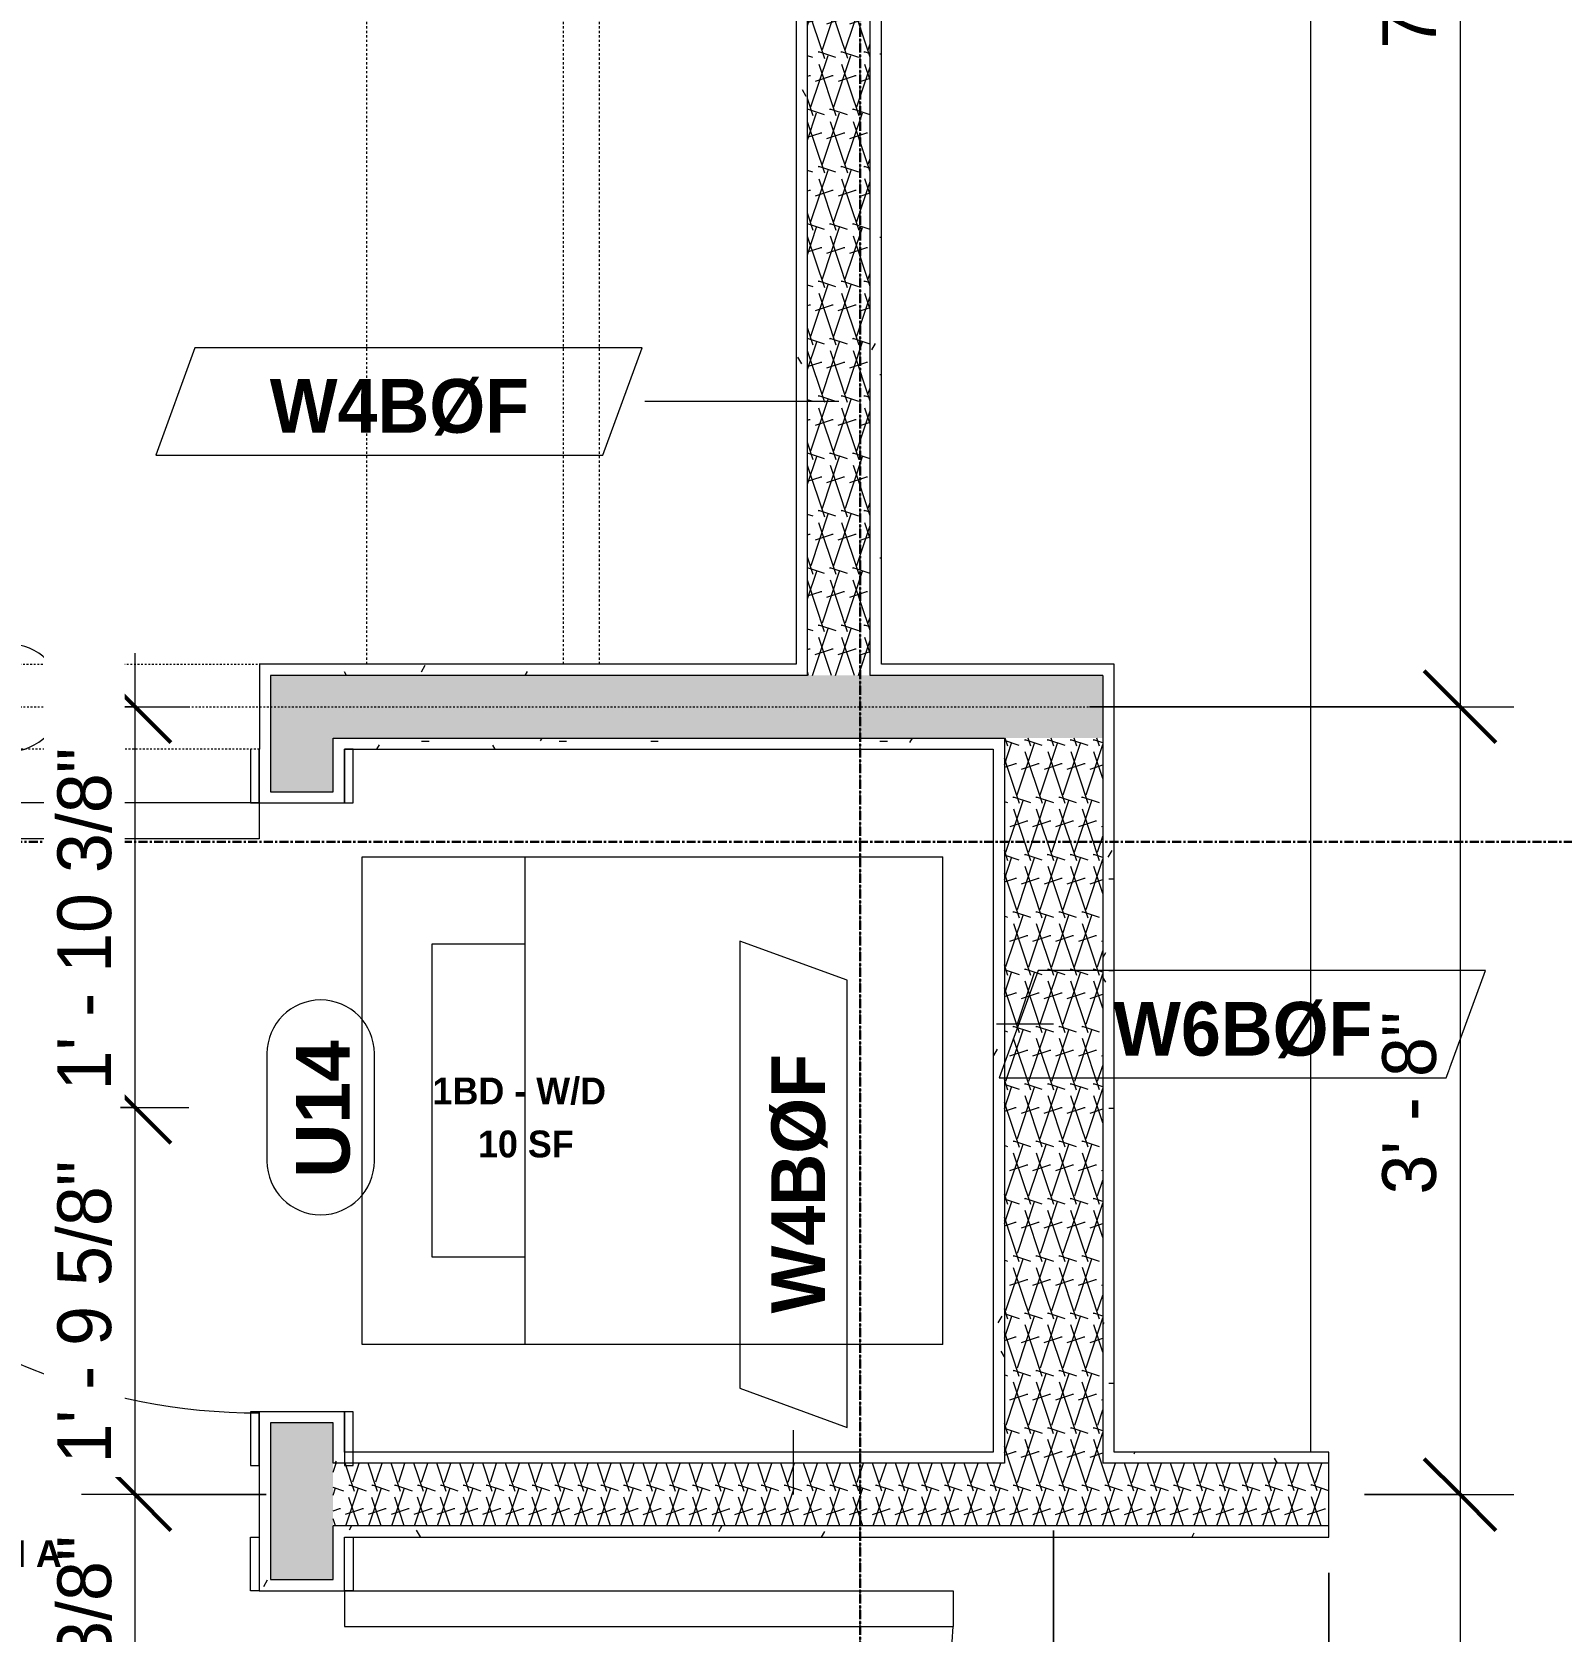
# Model space of a CAD drawing. Header units: inches. Extents: x -4058 to -1781, y 9814 to 12289.
# Drawn here: x -2873.6 to -2788.2, y 11803.1 to 11892.4 of the extents above; entities that cross this region are included whole.
import ezdxf

# ---------------------------------------------------------------- set-up
doc = ezdxf.new("R2010")
doc.units = ezdxf.units.IN
doc.header["$MEASUREMENT"] = 0
for name, pattern in [('Dash', [0.25, 0.125, -0.125]), ('Dash 3_32_', [0.1875, 0.09375, -0.09375]), ('Grid Line 1_2_', [0.875, 0.5, -0.125, 0.125, -0.125]), ('Grid Line 1_2__2_', [0.875, 0.5, -0.125, 0.125, -0.125]), ('Overhead', [0.15625, 0.09375, -0.0625])]:
    doc.linetypes.add(name, pattern=pattern)
for name, color, linetype, lineweight in [('0-1', 7, 'Continuous', 5), ('A-ANNO-DIMS', 211, 'Continuous', 9), ('A-ANNO-DIMS-32', 211, 'Continuous', 9), ('A-AREA-IDEN', 2, 'Continuous', 9), ('A-DETL-1', 90, 'Dash 3_32_', 9), ('A-DETL-GENF-3', 92, 'Overhead', 9), ('A-DETL-MEDM-1', 33, 'Continuous', 9), ('A-DOOR-2', 31, 'Continuous', 9), ('A-DOOR-FRAM', 31, 'Continuous', 9), ('A-DOOR-IDEN', 31, 'Continuous', 9), ('A-WALL-2', 113, 'Continuous', 9), ('A-WALL-IDEN', 211, 'Continuous', 9), ('A-WALL-PATT-1', 9, 'Continuous', 9), ('P-SANR-FIXT', 6, 'Continuous', 9), ('Q-CASE', 31, 'Continuous', 9), ('Q-CASE-HDLN', 31, 'Dash', 9), ('S-GRID-1', 1, 'Grid Line 1_2_', 9), ('S-GRID-2', 1, 'Grid Line 1_2__2_', 30)]:
    doc.layers.add(name, color=color, linetype=linetype, lineweight=lineweight)
doc.styles.add('Arial_B', font='arialbd.ttf', dxfattribs={"height": 3})
doc.styles.add('Century Gothic', font='ufonts.com_century-gothic.ttf', dxfattribs={"height": 3})
doc.styles.add('Century Gothic_B', font='GOTHICB.TTF', dxfattribs={"height": 3})
doc.styles.add('Century Gothic_B_1', font='GOTHICB.TTF', dxfattribs={"height": 1.5})
doc.dimstyles.new('THE_DIMENSION_STRING_6', dxfattribs={"dimscale": 12, "dimtxt": 3.132505, "dimasz": 0.333333, "dimexe": 0.25, "dimexo": 0.166667, "dimgap": 0.041667, "dimtad": 1, "dimdec": 4, "dimrnd": 0.0625, "dimzin": 3, "dimdsep": 46, "dimlunit": 4, "dimtxsty": 'Century Gothic', "dimblk1": 'OBLIQUE', "dimblk2": 'OBLIQUE', "dimsah": 1, "dimcen": 0.09, "dimdle": 0.25, "dimazin": 0, "dimtfac": 1, "dimtdec": 4, "dimtix": 1, "dimtmove": 0, "dimatfit": 3, "dimfxl": 1, "dimtvp": 1, "dimtfill": 1, "dimfrac": 2, "dimtolj": 1, "dimtzin": 0, "dimarcsym": 2})
pattern_1 = [(0, (0, 0), (10.24, 2.56), [0.422, -7.258, 0.422, -7.258, -40.96]), (0, (0, 0), (10.24, 2.56), [-15.36, 0.422, -14.938, 0.422, -7.258, -17.92]), (0, (0, 0), (10.24, 2.56), [-38.4, 0.422, -4.698, 0.422, -12.378]), (120, (3.84, 1.28), (-7.33702503, 7.58810013), [0.422, -7.258, 0.422, -7.258, -40.96]), (120, (3.84, 1.28), (-7.33702503, 7.58810013), [-15.36, 0.422, -14.938, 0.422, -7.258, -17.92]), (120, (3.84, 1.28), (-7.33702503, 7.58810013), [-38.4, 0.422, -4.698, 0.422, -12.378]), (240, (5.12, 6.4), (-2.90297497, -10.14810013), [0.422, -7.258, 0.422, -7.258, -40.96]), (240, (5.12, 6.4), (-2.90297497, -10.14810013), [-15.36, 0.422, -14.938, 0.422, -7.258, -17.92]), (240, (5.12, 6.4), (-2.90297497, -10.14810013), [-38.4, 0.422, -4.698, 0.422, -12.378])]
pattern_2 = [(161.57, (0.16, 0.16), (-1.279773737, -0.000426766), [0, -9.107, 1.011, 0]), (18.43, (-0.16, 0.16), (-1.279773737, 0.000426766), [0, -9.107, 1.011, 0]), (108.43, (0.16, 0.16), (0.639452382, -3.199964008), [3.035, -7.083]), (71.57, (-0.16, 0.16), (0.639452382, 3.199964008), [3.035, -7.083])]

# ---------------------------------------------------------------- blocks, each defined once
blk = doc.blocks.new('CTR - 1st Phase - Shell_rvt-1-UNITS PLANS - 3RD FLOOR')
at = {"layer": 'S-GRID-1'}
for p, q in [((-2827.324, 9836.18), (-2827.324, 12272.999)), ((-1781.273, 11847.189), (-4041.78, 11847.189))]:
    blk.add_line(p, q, dxfattribs=at)
blk = doc.blocks.new('CTR - 1st Phase - Structure_rvt-1-UNITS PLANS - 3RD FLOOR')
at = {"layer": 'S-GRID-2'}
for p, q in [((-2827.324, 9814.027), (-2827.324, 12247.501)), ((-1781.273, 11847.189), (-4041.78, 11847.189))]:
    blk.add_line(p, q, dxfattribs=at)
blk = doc.blocks.new('SWING - SINGLE - FLUSH - SWING - FLUSH - 2-10 x 6-8 - PRIVACY-3983846-UNITS PLANS - 3RD FLOOR')
at = {"layer": 'A-DOOR-2'}
for p, q in [((15, -2.375), (15, -36.383)), ((17, -2.375), (15, -2.375)), ((17, -2.375), (17, -36.383)), ((17, -36.383), (15, -36.383))]:
    blk.add_line(p, q, dxfattribs=at)
blk.add_arc((17, -2.375), 34.067, 180, 266.63431, dxfattribs=at)
at = {"layer": 'A-DOOR-FRAM'}
for p, q in [((-20, 2.375), (-20, 2.875)), ((-20, 2.875), (-17, 2.875)), ((-17, 2.875), (-17, 2.375)), ((17, 2.375), (17, 2.875)), ((17, 2.875), (20, 2.875)), ((20, 2.875), (20, 2.375)), ((-17, 2.375), (-20, 2.375)), ((20, 2.375), (17, 2.375)), ((-20, -2.375), (-17, -2.375)), ((-20, -2.875), (-20, -2.375)), ((-17, -2.375), (-17, -2.875)), ((17, -2.375), (20, -2.375)), ((17, -2.875), (17, -2.375)), ((20, -2.375), (20, -2.875)), ((-17, -2.875), (-20, -2.875)), ((20, -2.875), (17, -2.875))]:
    blk.add_line(p, q, dxfattribs=at)
blk = doc.blocks.new('Stacked Washer and Dryer - 26_x25_ - Private-1352637-UNITS PLANS - 3RD FLOOR')
at = {"layer": 'P-SANR-FIXT'}
for p, q in [((0, 13.625), (32.4375, 13.625)), ((0, 13.625), (0, -13.625)), ((23.34375, 13.625), (23.34375, -13.625)), ((32.4375, 13.625), (32.4375, -13.625)), ((23.34375, 8.75), (28.53125, 8.75)), ((28.53125, 8.75), (28.53125, -8.75)), ((28.53125, -8.75), (23.34375, -8.75)), ((32.4375, -13.625), (0, -13.625))]:
    blk.add_line(p, q, dxfattribs=at)
blk = doc.blocks.new('Door-Opening - CLEAR OPENING - 34_ x 80_-3928451-UNITS PLANS - 3RD FLOOR')
at = {"layer": 'A-DETL-GENF-3'}
for p, q in [((-17.322, 2.375), (16.678, 2.375)), ((16.678, -2.375), (-17.322, -2.375))]:
    blk.add_line(p, q, dxfattribs=at)
at = {"layer": 'A-DETL-MEDM-1'}
for p, q in [((-17.322, -2.375), (-17.322, 2.375)), ((16.678, 2.375), (16.678, -2.375))]:
    blk.add_line(p, q, dxfattribs=at)
blk = doc.blocks.new('SWING - SINGLE - FLUSH - SWING - FLUSH - 2-10 x 6-8 - PASSAGE-3983858-UNITS PLANS - 3RD FLOOR')
at = {"layer": 'A-DOOR-2'}
for p, q in [((15, 2.375), (15, 36.383)), ((17, 36.383), (15, 36.383)), ((17, 2.375), (17, 36.383)), ((17, 2.375), (15, 2.375))]:
    blk.add_line(p, q, dxfattribs=at)
blk.add_arc((17, 2.375), 34.067, 93.36569, 180, dxfattribs=at)
at = {"layer": 'A-DOOR-FRAM'}
for p, q in [((-17, 2.875), (-20, 2.875)), ((-20, 2.875), (-20, 2.375)), ((-17, 2.375), (-17, 2.875)), ((20, 2.875), (17, 2.875)), ((17, 2.875), (17, 2.375)), ((-20, 2.375), (-17, 2.375)), ((17, 2.375), (20, 2.375)), ((-17, -2.375), (-20, -2.375)), ((-20, -2.375), (-20, -2.875)), ((-17, -2.875), (-17, -2.375)), ((20, -2.375), (17, -2.375)), ((17, -2.375), (17, -2.875)), ((20, -2.875), (20, -2.375)), ((-20, -2.875), (-17, -2.875)), ((17, -2.875), (20, -2.875))]:
    blk.add_line(p, q, dxfattribs=at)
blk = doc.blocks.new('OD_CW_Closet - OD_CW_Closet-3890322-UNITS PLANS - 3RD FLOOR')
at = {"layer": 'Q-CASE-HDLN'}
for p, q in [((0.738, -24), (0.738, 0)), ((0.738, 0), (79.988, 0)), ((79.988, 0), (79.988, -24)), ((0.738, -11), (79.988, -11)), ((0.738, -13), (79.988, -13)), ((79.988, -24), (0.738, -24))]:
    blk.add_line(p, q, dxfattribs=at)
blk = doc.blocks.new('Casework 5 - Casework 1-4169840-UNITS PLANS - 3RD FLOOR')
at = {"layer": 'Q-CASE'}
blk.add_line((-2802.149, 11813.114), (-2802.149, 11936.364), dxfattribs=at)
blk = doc.blocks.new('DIMBLOCK1406-UNITS PLANS - 3RD FLOOR')
at = {"layer": 'A-ANNO-DIMS-32', "lineweight": 50}
for p, q in [((-2793.82, 11938.739), (-2795.82, 11940.739)), ((-2793.82, 11938.739), (-2791.82, 11936.739)), ((-2793.82, 11854.739), (-2795.82, 11856.739)), ((-2793.82, 11854.739), (-2791.82, 11852.739))]:
    blk.add_line(p, q, dxfattribs=at)
at = {"layer": 'A-ANNO-DIMS-32'}
for p, q in [((-2801.524, 11938.739), (-2790.82, 11938.739)), ((-2793.82, 11938.739), (-2801.524, 11938.739)), ((-2793.82, 11938.739), (-2793.82, 11851.739)), ((-2812.399, 11854.739), (-2790.82, 11854.739)), ((-2793.82, 11854.739), (-2812.399, 11854.739))]:
    blk.add_line(p, q, dxfattribs=at)
at = {"layer": 'A-ANNO-DIMS-32', "color": 0, "insert": (-2798.165, 11891.494), "char_height": 3, "width": 12.58969, "attachment_point": 1, "rotation": 90, "line_spacing_factor": 0.984502, "style": 'Century Gothic', "bg_fill": 3, "box_fill_scale": 1.25, "bg_fill_color": 256, "bg_fill_true_color": 13158600, "bg_fill_transparency": 0}
blk.add_mtext('7\' - 0"', dxfattribs=at)
blk = doc.blocks.new('_Oblique')
at = {"color": 0, "linetype": 'ByBlock', "lineweight": -2}
blk.add_line((-0.5, -0.5), (0.5, 0.5), dxfattribs=at)
blk = doc.blocks.new('DIMBLOCK1409-UNITS PLANS - 3RD FLOOR')
at = {"layer": 'A-ANNO-DIMS-32'}
for p, q in [((-2793.82, 11857.739), (-2793.82, 11810.739)), ((-2814.524, 11854.739), (-2790.82, 11854.739)), ((-2793.82, 11854.739), (-2814.524, 11854.739)), ((-2799.149, 11810.739), (-2790.82, 11810.739)), ((-2793.82, 11810.739), (-2799.149, 11810.739))]:
    blk.add_line(p, q, dxfattribs=at)
at = {"layer": 'A-ANNO-DIMS-32', "lineweight": 50}
for p, q in [((-2793.82, 11854.739), (-2795.82, 11856.739)), ((-2793.82, 11854.739), (-2791.82, 11852.739)), ((-2793.82, 11810.739), (-2795.82, 11812.739)), ((-2793.82, 11810.739), (-2791.82, 11808.739))]:
    blk.add_line(p, q, dxfattribs=at)
at = {"layer": 'A-ANNO-DIMS-32', "color": 0, "insert": (-2798.165, 11827.494), "char_height": 3, "width": 12.58969, "attachment_point": 1, "rotation": 90, "line_spacing_factor": 0.984502, "style": 'Century Gothic', "bg_fill": 3, "box_fill_scale": 1.25, "bg_fill_color": 256, "bg_fill_true_color": 13158600, "bg_fill_transparency": 0}
blk.add_mtext('3\' - 8"', dxfattribs=at)
blk = doc.blocks.new('DIMBLOCK1410-UNITS PLANS - 3RD FLOOR')
at = {"layer": 'A-ANNO-DIMS-32', "lineweight": 50}
for p, q in [((-2793.82, 11810.739), (-2795.82, 11812.739)), ((-2793.82, 11810.739), (-2791.82, 11808.739)), ((-2793.82, 11757.739), (-2795.82, 11759.739)), ((-2793.82, 11757.739), (-2791.82, 11755.739))]:
    blk.add_line(p, q, dxfattribs=at)
at = {"layer": 'A-ANNO-DIMS-32'}
for p, q in [((-2799.149, 11810.739), (-2790.82, 11810.739)), ((-2793.82, 11810.739), (-2799.149, 11810.739)), ((-2793.82, 11810.739), (-2793.82, 11757.739)), ((-2810.024, 11757.739), (-2790.82, 11757.739)), ((-2793.82, 11757.739), (-2810.024, 11757.739))]:
    blk.add_line(p, q, dxfattribs=at)
at = {"layer": 'A-ANNO-DIMS-32', "color": 0, "insert": (-2798.165, 11778.994), "char_height": 3, "width": 12.58969, "attachment_point": 1, "rotation": 90, "line_spacing_factor": 0.984502, "style": 'Century Gothic', "bg_fill": 3, "box_fill_scale": 1.25, "bg_fill_color": 256, "bg_fill_true_color": 13158600, "bg_fill_transparency": 0}
blk.add_mtext('4\' - 5"', dxfattribs=at)
blk = doc.blocks.new('DIMBLOCK1412-UNITS PLANS - 3RD FLOOR')
at = {"layer": 'A-ANNO-DIMS-32'}
for p, q in [((-2816.524, 11808.739), (-2816.524, 11794.164)), ((-2816.524, 11797.164), (-2816.524, 11808.739)), ((-2858.524, 11797.992), (-2858.524, 11794.164)), ((-2858.524, 11797.164), (-2858.524, 11797.992)), ((-2861.524, 11797.164), (-2816.524, 11797.164))]:
    blk.add_line(p, q, dxfattribs=at)
at = {"layer": 'A-ANNO-DIMS-32', "lineweight": 50}
for p, q in [((-2858.524, 11797.164), (-2856.524, 11799.164)), ((-2816.524, 11797.164), (-2814.524, 11799.164)), ((-2858.524, 11797.164), (-2860.524, 11795.164)), ((-2816.524, 11797.164), (-2818.524, 11795.164))]:
    blk.add_line(p, q, dxfattribs=at)
at = {"layer": 'A-ANNO-DIMS-32', "color": 0, "insert": (-2842.769, 11801.509), "char_height": 3, "width": 12.58969, "attachment_point": 1, "line_spacing_factor": 0.984502, "style": 'Century Gothic', "bg_fill": 3, "box_fill_scale": 1.25, "bg_fill_color": 256, "bg_fill_true_color": 13158600, "bg_fill_transparency": 0}
blk.add_mtext('3\' - 6"', dxfattribs=at)
blk = doc.blocks.new('DIMBLOCK1413-UNITS PLANS - 3RD FLOOR')
at = {"layer": 'A-ANNO-DIMS-32'}
for p, q in [((-2816.524, 11808.739), (-2816.524, 11794.164)), ((-2816.524, 11797.164), (-2816.524, 11808.739)), ((-2801.149, 11806.364), (-2801.149, 11794.164)), ((-2801.149, 11797.164), (-2801.149, 11806.364)), ((-2816.524, 11797.164), (-2798.149, 11797.164))]:
    blk.add_line(p, q, dxfattribs=at)
at = {"layer": 'A-ANNO-DIMS-32', "lineweight": 50}
for p, q in [((-2816.524, 11797.164), (-2814.524, 11799.164)), ((-2801.149, 11797.164), (-2799.149, 11799.164)), ((-2816.524, 11797.164), (-2818.524, 11795.164)), ((-2801.149, 11797.164), (-2803.149, 11795.164))]:
    blk.add_line(p, q, dxfattribs=at)
at = {"layer": 'A-ANNO-DIMS-32', "color": 0, "insert": (-2817.911, 11801.509), "char_height": 3, "width": 21.77837, "attachment_point": 1, "line_spacing_factor": 0.984502, "style": 'Century Gothic', "bg_fill": 3, "box_fill_scale": 1.25, "bg_fill_color": 256, "bg_fill_true_color": 13158600, "bg_fill_transparency": 0}
blk.add_mtext('1\' - 3 3/8"', dxfattribs=at)
blk = doc.blocks.new('Wall Tag - Arch Wall-3956453-UNITS PLANS - 3RD FLOOR')
at = {"layer": 'A-WALL-IDEN'}
for p, q in [((-0.3561, 0.0937), (-0.4244, -0.0937)), ((0.4244, 0.0937), (-0.3561, 0.0937)), ((0.3561, -0.0937), (0.4244, 0.0937)), ((-0.4244, -0.0937), (0.3561, -0.0937))]:
    blk.add_line(p, q, dxfattribs=at)
blk = doc.blocks.new('Door Tag - Type Mark-2601225-UNITS PLANS - 3RD FLOOR')
at = {"layer": 'A-DOOR-IDEN'}
for p, q in [((0.09375, 0.09375), (-0.09375, 0.09375)), ((-0.09375, -0.09375), (0.09375, -0.09375))]:
    blk.add_line(p, q, dxfattribs=at)
for centre, start, end in [((-0.09375, 0), 90, 270), ((0.09375, 0), 270, 90)]:
    blk.add_arc(centre, 0.09375, start, end, dxfattribs=at)
blk = doc.blocks.new('DIMBLOCK1422-UNITS PLANS - 3RD FLOOR')
at = {"layer": 'A-ANNO-DIMS-32', "lineweight": 50}
for p, q in [((-2867.834, 11810.739), (-2869.834, 11812.739)), ((-2867.834, 11810.739), (-2865.834, 11808.739)), ((-2867.834, 11788.364), (-2869.834, 11790.364)), ((-2867.834, 11788.364), (-2865.834, 11786.364))]:
    blk.add_line(p, q, dxfattribs=at)
at = {"layer": 'A-ANNO-DIMS-32'}
for p, q in [((-2860.524, 11810.739), (-2870.834, 11810.739)), ((-2867.834, 11788.364), (-2867.834, 11810.739)), ((-2867.834, 11810.739), (-2860.524, 11810.739)), ((-2863.399, 11788.364), (-2870.834, 11788.364)), ((-2867.834, 11788.364), (-2863.399, 11788.364))]:
    blk.add_line(p, q, dxfattribs=at)
at = {"layer": 'A-ANNO-DIMS-32', "color": 0, "insert": (-2872.179, 11789.309), "char_height": 3, "width": 24.5827, "attachment_point": 1, "rotation": 90, "line_spacing_factor": 0.984502, "style": 'Century Gothic', "bg_fill": 3, "box_fill_scale": 1.25, "bg_fill_color": 256, "bg_fill_true_color": 13158600, "bg_fill_transparency": 0}
blk.add_mtext('1\' - 10 3/8"', dxfattribs=at)
blk = doc.blocks.new('DIMBLOCK1423-UNITS PLANS - 3RD FLOOR')
at = {"layer": 'A-ANNO-DIMS-32', "lineweight": 50}
for p, q in [((-2867.834, 11832.364), (-2869.834, 11834.364)), ((-2867.834, 11832.364), (-2865.834, 11830.364)), ((-2867.834, 11810.739), (-2869.834, 11812.739)), ((-2867.834, 11810.739), (-2865.834, 11808.739))]:
    blk.add_line(p, q, dxfattribs=at)
at = {"layer": 'A-ANNO-DIMS-32'}
for p, q in [((-2868.662, 11832.364), (-2864.834, 11832.364)), ((-2867.834, 11832.364), (-2868.662, 11832.364)), ((-2867.834, 11810.739), (-2867.834, 11832.364)), ((-2860.524, 11810.739), (-2870.834, 11810.739)), ((-2867.834, 11810.739), (-2860.524, 11810.739))]:
    blk.add_line(p, q, dxfattribs=at)
at = {"layer": 'A-ANNO-DIMS-32', "color": 0, "insert": (-2872.179, 11812.478), "char_height": 3, "width": 21.77837, "attachment_point": 1, "rotation": 90, "line_spacing_factor": 0.984502, "style": 'Century Gothic', "bg_fill": 3, "box_fill_scale": 1.25, "bg_fill_color": 256, "bg_fill_true_color": 13158600, "bg_fill_transparency": 0}
blk.add_mtext('1\' - 9 5/8"', dxfattribs=at)
blk = doc.blocks.new('DIMBLOCK1424-UNITS PLANS - 3RD FLOOR')
at = {"layer": 'A-ANNO-DIMS-32'}
for p, q in [((-2867.834, 11832.364), (-2867.834, 11857.739)), ((-2868.662, 11854.739), (-2864.834, 11854.739)), ((-2867.834, 11854.739), (-2868.662, 11854.739)), ((-2868.662, 11832.364), (-2864.834, 11832.364)), ((-2867.834, 11832.364), (-2868.662, 11832.364))]:
    blk.add_line(p, q, dxfattribs=at)
at = {"layer": 'A-ANNO-DIMS-32', "lineweight": 50}
for p, q in [((-2867.834, 11854.739), (-2869.834, 11856.739)), ((-2867.834, 11854.739), (-2865.834, 11852.739)), ((-2867.834, 11832.364), (-2869.834, 11834.364)), ((-2867.834, 11832.364), (-2865.834, 11830.364))]:
    blk.add_line(p, q, dxfattribs=at)
at = {"layer": 'A-ANNO-DIMS-32', "color": 0, "insert": (-2872.179, 11833.309), "char_height": 3, "width": 24.5827, "attachment_point": 1, "rotation": 90, "line_spacing_factor": 0.984502, "style": 'Century Gothic', "bg_fill": 3, "box_fill_scale": 1.25, "bg_fill_color": 256, "bg_fill_true_color": 13158600, "bg_fill_transparency": 0}
blk.add_mtext('1\' - 10 3/8"', dxfattribs=at)

msp = doc.modelspace()

# ---------------------------------------------------------------- hatches: boundary and pattern name
at = {"layer": 'A-WALL-PATT-1'}
h = msp.add_hatch(dxfattribs=at)
h.set_pattern_fill('FP_1', color=256, style=0, pattern_type=2)
h.set_pattern_definition(pattern_1)
h.paths.add_polyline_path([(-2830.27374, 11857.1144), (-2830.27374, 11936.3644), (-2830.89874, 11936.3644), (-2830.89874, 11857.1144)], flags=0)
h = msp.add_hatch(dxfattribs=at)
h.set_pattern_fill('FP_5', color=256, style=0, pattern_type=2)
h.set_pattern_definition(pattern_2)
h.paths.add_polyline_path([(-2826.77374, 11856.4894), (-2826.77374, 11936.9894), (-2830.27374, 11936.9894), (-2830.27374, 11856.4894)], flags=0)
h = msp.add_hatch(dxfattribs=at)
h.set_pattern_fill('FP_1', color=256, style=0, pattern_type=2)
h.set_pattern_definition(pattern_1)
h.paths.add_polyline_path([(-2826.14874, 11857.1144), (-2826.14874, 11936.3644), (-2826.77374, 11936.3644), (-2826.77374, 11857.1144)], flags=0)
h = msp.add_hatch(dxfattribs=at)
h.set_pattern_fill('FP_1', color=256, style=0, pattern_type=2)
h.set_pattern_definition(pattern_1)
h.paths.add_polyline_path([(-2860.27374, 11854.7394), (-2860.27374, 11856.4894), (-2830.27374, 11856.4894), (-2830.27374, 11857.1144), (-2860.89874, 11857.1144), (-2860.89874, 11854.7394)], flags=0)
h.paths.add_polyline_path([(-2894.89874, 11854.7394), (-2894.89874, 11857.1144), (-2931.08624, 11857.1144), (-2931.08624, 11856.4894), (-2895.52374, 11856.4894), (-2895.52374, 11854.7394)], flags=0)
h.paths.add_polyline_path([(-2813.14874, 11856.4894), (-2813.14874, 11857.1144), (-2826.77374, 11857.1144), (-2826.77374, 11856.4894), (-2813.77374, 11856.4894)], flags=0)
h = msp.add_hatch(dxfattribs=at)
h.set_pattern_fill('FP_5', color=256, style=0, pattern_type=2)
h.set_pattern_definition(pattern_2)
h.paths.add_polyline_path([(-2813.77374, 11852.9894), (-2813.77374, 11856.4894), (-2860.27374, 11856.4894), (-2860.27374, 11852.9894), (-2819.27374, 11852.9894)], flags=0)
h.paths.add_polyline_path([(-2895.52374, 11852.9894), (-2895.52374, 11856.4894), (-2931.08624, 11856.4894), (-2931.08624, 11852.9894), (-2911.52823, 11852.9894)], flags=0)
h = msp.add_hatch(dxfattribs=at)
h.set_pattern_fill('FP_1', color=256, style=0, pattern_type=2)
h.set_pattern_definition(pattern_1)
h.paths.add_polyline_path([(-2813.77374, 11813.1144), (-2813.14874, 11813.1144), (-2813.14874, 11856.4894), (-2813.77374, 11856.4894), (-2813.77374, 11829.19717)], flags=0)
h = msp.add_hatch(dxfattribs=at)
h.set_pattern_fill('FP_1', color=256, style=0, pattern_type=2)
h.set_pattern_definition(pattern_1)
h.paths.add_polyline_path([(-2819.89874, 11852.3644), (-2819.27374, 11852.3644), (-2819.27374, 11852.9894), (-2856.77374, 11852.9894), (-2856.77374, 11852.3644), (-2842.9026, 11852.3644)], flags=0)
h.paths.add_polyline_path([(-2860.27374, 11852.3644), (-2860.27374, 11854.7394), (-2860.89874, 11854.7394), (-2860.89874, 11852.3644)], flags=0)
h.paths.add_polyline_path([(-2894.89874, 11852.3644), (-2894.89874, 11854.7394), (-2895.52374, 11854.7394), (-2895.52374, 11852.9894), (-2931.08624, 11852.9894), (-2931.08624, 11852.3644), (-2911.52823, 11852.3644)], flags=0)
h = msp.add_hatch(dxfattribs=at)
h.set_pattern_fill('FP_1', color=256, style=0, pattern_type=2)
h.set_pattern_definition(pattern_1)
h.paths.add_polyline_path([(-2860.27374, 11724.7394), (-2860.27374, 11770.7394), (-2858.52374, 11770.7394), (-2858.52374, 11771.3644), (-2860.89874, 11771.3644), (-2860.89874, 11724.7394)], flags=0)
h.paths.add_polyline_path([(-2860.89874, 11805.3644), (-2858.52374, 11805.3644), (-2858.52374, 11805.9894), (-2860.27374, 11805.9894), (-2860.27374, 11814.7394), (-2858.52374, 11814.7394), (-2858.52374, 11815.3644), (-2860.89874, 11815.3644)], flags=0)
h.paths.add_polyline_path([(-2860.89874, 11849.3644), (-2858.52374, 11849.3644), (-2858.52374, 11849.9894), (-2860.27374, 11849.9894), (-2860.27374, 11852.3644), (-2860.89874, 11852.3644)], flags=0)
h = msp.add_hatch(dxfattribs=at)
h.set_pattern_fill('FP_5', color=256, style=0, pattern_type=2)
h.set_pattern_definition(pattern_2)
h.paths.add_polyline_path([(-2860.27374, 11724.7394), (-2856.77374, 11724.7394), (-2856.77374, 11770.7394), (-2860.27374, 11770.7394), (-2860.27374, 11754.36918)], flags=0)
h.paths.add_polyline_path([(-2858.52374, 11805.9894), (-2856.77374, 11805.9894), (-2856.77374, 11814.7394), (-2860.27374, 11814.7394), (-2860.27374, 11805.9894)], flags=0)
h.paths.add_polyline_path([(-2860.27374, 11849.9894), (-2856.77374, 11849.9894), (-2856.77374, 11852.9894), (-2860.27374, 11852.9894), (-2860.27374, 11852.3644)], flags=0)
h = msp.add_hatch(dxfattribs=at)
h.set_pattern_fill('FP_1', color=256, style=0, pattern_type=2)
h.set_pattern_definition(pattern_1)
h.paths.add_polyline_path([(-2856.14874, 11724.7394), (-2856.14874, 11755.9894), (-2856.77374, 11755.9894), (-2856.77374, 11724.7394)], flags=0)
h.paths.add_polyline_path([(-2856.77374, 11759.4894), (-2856.14874, 11759.4894), (-2856.14874, 11771.3644), (-2858.52374, 11771.3644), (-2858.52374, 11770.7394), (-2856.77374, 11770.7394)], flags=0)
h.paths.add_polyline_path([(-2858.52374, 11805.3644), (-2856.14874, 11805.3644), (-2856.14874, 11808.9894), (-2856.77374, 11808.9894), (-2856.77374, 11805.9894), (-2858.52374, 11805.9894)], flags=0)
h.paths.add_polyline_path([(-2856.77374, 11812.4894), (-2856.14874, 11812.4894), (-2856.14874, 11815.3644), (-2858.52374, 11815.3644), (-2858.52374, 11814.7394), (-2856.77374, 11814.7394)], flags=0)
h.paths.add_polyline_path([(-2856.14874, 11849.3644), (-2856.14874, 11852.3644), (-2856.77374, 11852.3644), (-2856.77374, 11849.9894), (-2858.52374, 11849.9894), (-2858.52374, 11849.3644)], flags=0)
h = msp.add_hatch(dxfattribs=at)
h.set_pattern_fill('FP_1', color=256, style=0, pattern_type=2)
h.set_pattern_definition(pattern_1)
h.paths.add_polyline_path([(-2819.27374, 11813.1144), (-2819.27374, 11852.3644), (-2819.89874, 11852.3644), (-2819.89874, 11813.1144)], flags=0)
h = msp.add_hatch(dxfattribs=at)
h.set_pattern_fill('FP_5', color=256, style=0, pattern_type=2)
h.set_pattern_definition(pattern_2)
h.paths.add_polyline_path([(-2819.27374, 11812.4894), (-2813.77374, 11812.4894), (-2813.77374, 11852.9894), (-2819.27374, 11852.9894), (-2819.27374, 11813.1144)], flags=0)
h = msp.add_hatch(dxfattribs=at)
h.set_pattern_fill('FP_1', color=256, style=0, pattern_type=2)
h.set_pattern_definition(pattern_1)
h.paths.add_polyline_path([(-2856.14874, 11812.4894), (-2819.27374, 11812.4894), (-2819.27374, 11813.1144), (-2856.14874, 11813.1144)], flags=0)
h.paths.add_polyline_path([(-2813.77374, 11812.4894), (-2801.14874, 11812.4894), (-2801.14874, 11813.1144), (-2813.77374, 11813.1144)], flags=0)
h = msp.add_hatch(dxfattribs=at)
h.set_pattern_fill('FP_5', color=256, style=0, pattern_type=2)
h.set_pattern_definition(pattern_2)
h.paths.add_polyline_path([(-2856.77374, 11808.9894), (-2801.14874, 11808.9894), (-2801.14874, 11812.4894), (-2856.77374, 11812.4894)], flags=0)
h = msp.add_hatch(dxfattribs=at)
h.set_pattern_fill('FP_1', color=256, style=0, pattern_type=2)
h.set_pattern_definition(pattern_1)
h.paths.add_polyline_path([(-2856.14874, 11808.3644), (-2801.14874, 11808.3644), (-2801.14874, 11808.9894), (-2856.14874, 11808.9894)], flags=0)

# ---------------------------------------------------------------- linework, layer by layer
at = {"layer": 'A-DETL-1'}
msp.add_line((-2931.27374, 11854.7394), (-2814.39874, 11854.7394), dxfattribs=at)
at = {"layer": 'A-WALL-2'}
for p, q in [((-2830.89874, 11936.3644), (-2830.89874, 11857.1144)), ((-2830.27374, 11856.4894), (-2830.27374, 11936.9894)), ((-2826.77374, 11856.4894), (-2826.77374, 11936.9894)), ((-2826.14874, 11857.1144), (-2826.14874, 11936.3644)), ((-2830.89874, 11857.1144), (-2860.89874, 11857.1144)), ((-2813.14874, 11857.1144), (-2826.14874, 11857.1144)), ((-2813.14874, 11813.1144), (-2813.14874, 11857.1144)), ((-2860.27374, 11856.4894), (-2860.27374, 11849.9894)), ((-2830.27374, 11856.4894), (-2860.27374, 11856.4894)), ((-2813.77374, 11856.4894), (-2826.77374, 11856.4894)), ((-2813.77374, 11856.4894), (-2813.77374, 11812.4894)), ((-2860.89874, 11852.3644), (-2860.89874, 11849.3644)), ((-2856.77374, 11849.9894), (-2856.77374, 11852.9894)), ((-2856.77374, 11852.9894), (-2819.27374, 11852.9894)), ((-2856.14874, 11849.3644), (-2856.14874, 11852.3644)), ((-2856.14874, 11852.3644), (-2819.89874, 11852.3644)), ((-2819.89874, 11852.3644), (-2819.89874, 11813.1144)), ((-2819.27374, 11852.9894), (-2819.27374, 11812.4894)), ((-2860.27374, 11849.9894), (-2856.77374, 11849.9894)), ((-2860.89874, 11849.3644), (-2856.14874, 11849.3644)), ((-2856.14874, 11815.3644), (-2860.89874, 11815.3644)), ((-2860.89874, 11815.3644), (-2860.89874, 11805.3644)), ((-2856.14874, 11813.1144), (-2856.14874, 11815.3644)), ((-2860.27374, 11814.7394), (-2860.27374, 11805.9894)), ((-2856.77374, 11814.7394), (-2860.27374, 11814.7394)), ((-2856.77374, 11812.4894), (-2856.77374, 11814.7394)), ((-2819.89874, 11813.1144), (-2856.14874, 11813.1144)), ((-2801.14874, 11813.1144), (-2813.14874, 11813.1144)), ((-2801.14874, 11808.3644), (-2801.14874, 11813.1144)), ((-2819.27374, 11812.4894), (-2856.77374, 11812.4894)), ((-2801.14874, 11812.4894), (-2813.77374, 11812.4894)), ((-2856.77374, 11805.9894), (-2856.77374, 11808.9894)), ((-2801.14874, 11808.9894), (-2856.77374, 11808.9894)), ((-2856.14874, 11805.3644), (-2856.14874, 11808.3644)), ((-2856.14874, 11808.3644), (-2801.14874, 11808.3644)), ((-2860.27374, 11805.9894), (-2856.77374, 11805.9894)), ((-2860.89874, 11805.3644), (-2856.14874, 11805.3644))]:
    msp.add_line(p, q, dxfattribs=at)
at = {"layer": 'A-WALL-IDEN'}
msp.add_line((-2828.52374, 11871.79131), (-2839.36689, 11871.79131), dxfattribs=at)

# ---------------------------------------------------------------- block references
at = {"layer": '0-1'}
for name in ['CTR - 1st Phase - Shell_rvt-1-UNITS PLANS - 3RD FLOOR', 'CTR - 1st Phase - Structure_rvt-1-UNITS PLANS - 3RD FLOOR']:
    msp.add_blockref(name, (0, 0), dxfattribs=at)
at = {"layer": 'A-DOOR-2'}
msp.add_blockref('Door-Opening - CLEAR OPENING - 34_ x 80_-3928451-UNITS PLANS - 3RD FLOOR', (-2877.57635, 11854.7394), dxfattribs=at)
at = {"layer": 'A-DOOR-2', "rotation": 90.00000000001445}
for name, p in [('SWING - SINGLE - FLUSH - SWING - FLUSH - 2-10 x 6-8 - PASSAGE-3983858-UNITS PLANS - 3RD FLOOR', (-2858.52374, 11832.3644)), ('SWING - SINGLE - FLUSH - SWING - FLUSH - 2-10 x 6-8 - PRIVACY-3983846-UNITS PLANS - 3RD FLOOR', (-2858.52374, 11788.3644))]:
    msp.add_blockref(name, p, dxfattribs=at)
at = {"layer": 'A-DOOR-IDEN', "xscale": 31.99999999999999, "yscale": 31.99999999999999, "zscale": 31.99999999999999}
msp.add_blockref('Door Tag - Type Mark-2601225-UNITS PLANS - 3RD FLOOR', (-2877.89874, 11855.2394), dxfattribs=at)
at = {"layer": 'A-DOOR-IDEN', "xscale": 31.99999999999999, "yscale": 31.99999999999999, "zscale": 31.99999999999999, "rotation": 89.99999999999991}
msp.add_blockref('Door Tag - Type Mark-2601225-UNITS PLANS - 3RD FLOOR', (-2857.47221, 11832.3644), dxfattribs=at)
at = {"layer": 'A-WALL-IDEN', "xscale": 31.99999999999999, "yscale": 31.99999999999999, "zscale": 31.99999999999999}
msp.add_blockref('Wall Tag - Arch Wall-3956453-UNITS PLANS - 3RD FLOOR', (-2853.0986, 11871.79131), dxfattribs=at)
at = {"layer": 'A-WALL-IDEN', "xscale": 31.99999999999999, "yscale": 31.99999999999999, "zscale": 31.99999999999999, "rotation": 89.99999999999991}
msp.add_blockref('Wall Tag - Arch Wall-3956453-UNITS PLANS - 3RD FLOOR', (-2831.04696, 11828.07168), dxfattribs=at)
at = {"layer": 'P-SANR-FIXT', "rotation": 180}
msp.add_blockref('Stacked Washer and Dryer - 26_x25_ - Private-1352637-UNITS PLANS - 3RD FLOOR', (-2822.71124, 11832.7394), dxfattribs=at)
at = {"layer": 'Q-CASE', "rotation": 89.99999999997995}
msp.add_blockref('OD_CW_Closet - OD_CW_Closet-3890322-UNITS PLANS - 3RD FLOOR', (-2854.89874, 11856.37669), dxfattribs=at)
at = {"layer": 'Q-CASE'}
msp.add_blockref('Casework 5 - Casework 1-4169840-UNITS PLANS - 3RD FLOOR', (0, 0), dxfattribs=at)

# ---------------------------------------------------------------- texts
at = {"layer": 'A-AREA-IDEN', "char_height": 1.5, "attachment_point": 1, "style": 'Century Gothic_B_1'}
for s, insert, width in [('1BD - W/D', (-2851.22338, 11834.03107), 11.918), ('10 SF', (-2848.6848, 11831.06937), 5.757)]:
    msp.add_mtext(s, dxfattribs=dict(at, insert=insert, width=width))
at = {"layer": 'A-DOOR-IDEN', "insert": (-2858.85207, 11828.43251), "char_height": 3, "width": 9.393, "attachment_point": 1, "rotation": 90, "style": 'Arial_B'}
msp.add_mtext('U14', dxfattribs=at)
at = {"layer": 'A-WALL-IDEN', "insert": (-2860.31452, 11873.03885), "char_height": 3, "width": 17.372, "attachment_point": 1, "style": 'Century Gothic_B'}
msp.add_mtext('W4BØF', dxfattribs=at)
at = {"layer": 'A-WALL-IDEN', "insert": (-2832.2945, 11820.85576), "char_height": 3, "width": 17.372, "attachment_point": 1, "rotation": 90, "style": 'Century Gothic_B'}
msp.add_mtext('W4BØF', dxfattribs=at)

# ---------------------------------------------------------------- next in the draw order: dimensions: what is measured, and where the dimension line sits
at = {"layer": 'A-ANNO-DIMS'}
dim = msp.add_linear_dim(base=(-2793.82001, 11854.7394), p1=(-2803.52374, 11938.7394), p2=(-2814.39874, 11854.7394), angle=90, dimstyle='THE_DIMENSION_STRING_6', override={"dimpost": '<>', "dimfxl": 84.701037}, dxfattribs=at)
dim.commit()
dim.dimension.update_dxf_attribs({"geometry": 'DIMBLOCK1406-UNITS PLANS - 3RD FLOOR', "text_midpoint": (-2795.89547, 11896.7394)})

# ---------------------------------------------------------------- next in the draw order: dimensions: what is measured, and where the dimension line sits
dim = msp.add_linear_dim(base=(-2793.82001, 11810.7394), p1=(-2816.52374, 11854.7394), p2=(-2801.14874, 11810.7394), angle=90, dimstyle='THE_DIMENSION_STRING_6', override={"dimpost": '<>', "dimfxl": 46.608911}, dxfattribs=at)
dim.commit()
dim.dimension.update_dxf_attribs({"geometry": 'DIMBLOCK1409-UNITS PLANS - 3RD FLOOR', "text_midpoint": (-2795.89547, 11832.7394)})

# ---------------------------------------------------------------- next in the draw order: linework, layer by layer
at = {"layer": 'A-WALL-IDEN'}
msp.add_line((-2816.52374, 11837.0052), (-2819.71623, 11837.0052), dxfattribs=at)

# ---------------------------------------------------------------- next in the draw order: block references
at = {"layer": 'A-WALL-IDEN', "xscale": 31.99999999999999, "yscale": 31.99999999999999, "zscale": 31.99999999999999}
msp.add_blockref('Wall Tag - Arch Wall-3956453-UNITS PLANS - 3RD FLOOR', (-2805.98452, 11837.0052), dxfattribs=at)

# ---------------------------------------------------------------- next in the draw order: texts
at = {"layer": 'A-WALL-IDEN', "insert": (-2813.20044, 11838.25273), "char_height": 3, "width": 17.372, "attachment_point": 1, "style": 'Century Gothic_B'}
msp.add_mtext('W6BØF', dxfattribs=at)

# ---------------------------------------------------------------- next in the draw order: dimensions: what is measured, and where the dimension line sits
at = {"layer": 'A-ANNO-DIMS'}
dim = msp.add_linear_dim(base=(-2793.82001, 11757.7394), p1=(-2801.14874, 11810.7394), p2=(-2812.02374, 11757.7394), angle=90, dimstyle='THE_DIMENSION_STRING_6', override={"dimpost": '<>', "dimfxl": 54.104211}, dxfattribs=at)
dim.commit()
dim.dimension.update_dxf_attribs({"geometry": 'DIMBLOCK1410-UNITS PLANS - 3RD FLOOR', "text_midpoint": (-2795.89547, 11784.2394)})
dim = msp.add_linear_dim(base=(-2816.52374, 11797.16371), p1=(-2858.52374, 11799.99214), p2=(-2816.52374, 11810.7394), dimstyle='THE_DIMENSION_STRING_6', override={"dimpost": '<>', "dimfxl": 43.353242}, dxfattribs=at)
dim.commit()
dim.dimension.update_dxf_attribs({"geometry": 'DIMBLOCK1412-UNITS PLANS - 3RD FLOOR', "text_midpoint": (-2837.52374, 11799.23917)})

# ---------------------------------------------------------------- next in the draw order: linework, layer by layer
at = {"layer": 'A-WALL-IDEN'}
msp.add_line((-2831.04696, 11810.7394), (-2831.04696, 11814.33998), dxfattribs=at)

# ---------------------------------------------------------------- next in the draw order: dimensions: what is measured, and where the dimension line sits
at = {"layer": 'A-ANNO-DIMS'}
dim = msp.add_linear_dim(base=(-2867.83351, 11810.7394), p1=(-2861.39874, 11788.3644), p2=(-2858.52374, 11810.7394), angle=90, dimstyle='THE_DIMENSION_STRING_6', override={"dimpost": '<>', "dimfxl": 22.558951}, dxfattribs=at)
dim.commit()
dim.dimension.update_dxf_attribs({"geometry": 'DIMBLOCK1422-UNITS PLANS - 3RD FLOOR', "text_midpoint": (-2870.07518, 11799.5519)})
dim = msp.add_linear_dim(base=(-2801.14874, 11797.16371), p1=(-2816.52374, 11810.7394), p2=(-2801.14874, 11808.3644), dimstyle='THE_DIMENSION_STRING_6', override={"dimpost": '<>', "dimfxl": 15.557354}, dxfattribs=at)
dim.commit()
dim.dimension.update_dxf_attribs({"geometry": 'DIMBLOCK1413-UNITS PLANS - 3RD FLOOR', "text_midpoint": (-2808.83624, 11799.40538)})

# ---------------------------------------------------------------- next in the draw order: texts
at = {"layer": 'A-AREA-IDEN', "insert": (-2894.77633, 11808.1879), "char_height": 1.5, "width": 26.563, "attachment_point": 1, "style": 'Century Gothic_B_1'}
msp.add_mtext('1BD - BATH - OPTION A', dxfattribs=at)

# ---------------------------------------------------------------- next in the draw order: dimensions: what is measured, and where the dimension line sits
at = {"layer": 'A-ANNO-DIMS'}
dim = msp.add_linear_dim(base=(-2867.83351, 11832.3644), p1=(-2858.52374, 11810.7394), p2=(-2870.66194, 11832.3644), angle=90, dimstyle='THE_DIMENSION_STRING_6', override={"dimpost": '<>', "dimfxl": 24.798721}, dxfattribs=at)
dim.commit()
dim.dimension.update_dxf_attribs({"geometry": 'DIMBLOCK1423-UNITS PLANS - 3RD FLOOR', "text_midpoint": (-2870.07518, 11821.5519)})

# ---------------------------------------------------------------- next in the draw order: dimensions: what is measured, and where the dimension line sits
dim = msp.add_linear_dim(base=(-2867.83351, 11854.7394), p1=(-2870.66194, 11832.3644), p2=(-2870.66194, 11854.7394), angle=90, dimstyle='THE_DIMENSION_STRING_6', override={"dimpost": '<>', "dimfxl": 22.375}, dxfattribs=at)
dim.commit()
dim.dimension.update_dxf_attribs({"geometry": 'DIMBLOCK1424-UNITS PLANS - 3RD FLOOR', "text_midpoint": (-2870.07518, 11843.5519)})

doc.saveas('drawing.dxf')
